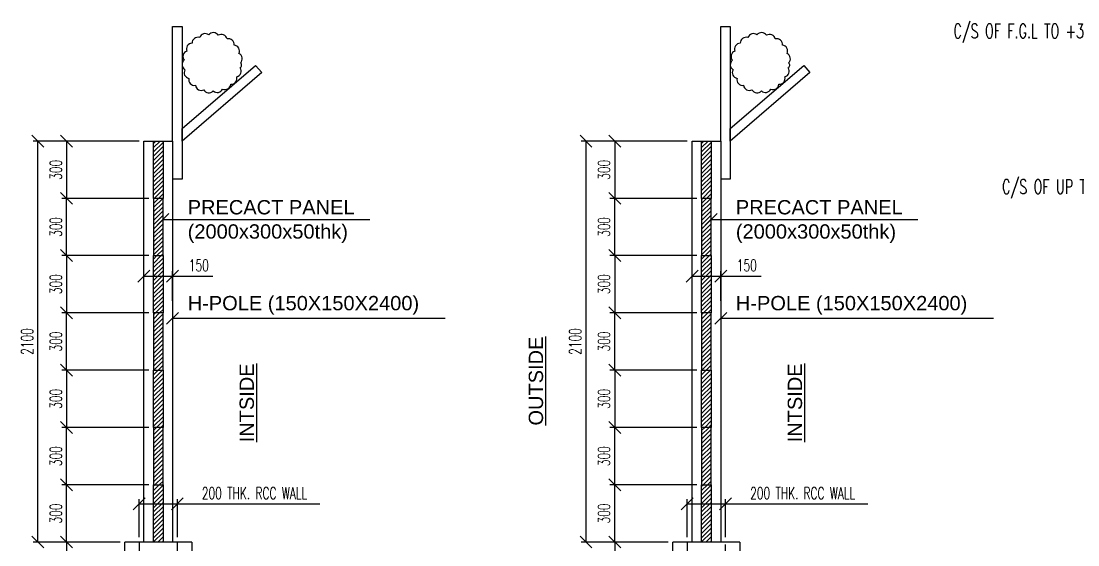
# Model space of a CAD drawing. Header units: millimetres. Extents: x 10240532 to 10287860, y -6299828 to -6258144.
# Drawn here: x 10248058 to 10259120, y -6270380 to -6264894 of the extents above; entities that cross this region are included whole.
import ezdxf
from ezdxf.enums import TextEntityAlignment as Align

# ---------------------------------------------------------------- set-up
doc = ezdxf.new("R2010")
doc.units = ezdxf.units.MM
doc.header["$LTSCALE"] = 5
doc.header["$PDMODE"] = 35
doc.header["$PDSIZE"] = 1250
doc.linetypes.add('DASHED', pattern=[0.75, 0.5, -0.25])
for name, color, linetype in [('BEAM', 3, 'Continuous'), ('col', 1, 'Continuous'), ('COL. SIZE', 43, 'Continuous'), ('DIM', 191, 'Continuous'), ('REIN MKD.', 7, 'Continuous'), ('STIRRUP', 253, 'Continuous'), ('TEXT', 5, 'Continuous')]:
    doc.layers.add(name, color=color, linetype=linetype)
doc.styles.add('D50', font='romans.shx', dxfattribs={"width": 0.65, "height": 125})
doc.styles.add('R50', font='ROMANS.shx', dxfattribs={"width": 0.65, "height": 150})
doc.styles.add('RAJU', font='swissel.ttf', dxfattribs={"height": 200})
doc.styles.add('T-50', font='romans.shx', dxfattribs={"width": 0.65, "height": 125})
doc.dimstyles.new('D-50', dxfattribs={"dimtxt": 125, "dimasz": 125, "dimexe": 50, "dimexo": 50, "dimgap": 50, "dimtad": 1, "dimdec": 0, "dimzin": 0, "dimdsep": 46, "dimtxsty": 'T-50', "dimcen": 0.09, "dimclrd": 2, "dimclre": 2, "dimclrt": 7, "dimadec": 0, "dimazin": 0, "dimtfac": 1, "dimtdec": 0, "dimtmove": 0, "dimatfit": 3, "dimldrblk": 'OBLIQUE', "dimfxl": 1, "dimtolj": 1, "dimtzin": 0, "dimlwd": -1, "dimlwe": -1, "dimarcsym": 0})
doc.dimstyles.new('D50', dxfattribs={"dimtxt": 125, "dimasz": 125, "dimexe": 50, "dimexo": 50, "dimgap": 50, "dimtad": 1, "dimdec": 0, "dimdsep": 46, "dimtxsty": 'D50', "dimcen": 0.09, "dimclrd": 2, "dimclre": 2, "dimclrt": 7, "dimadec": 0, "dimazin": 0, "dimtfac": 1, "dimtdec": 0, "dimtmove": 0, "dimatfit": 3, "dimldrblk": 'OBLIQUE', "dimfxl": 1, "dimtolj": 1, "dimtzin": 0, "dimarcsym": 0})
pattern_1 = [(45, (461086.295997247, -534134.078191618), (-22.4506403026729, 22.4506403026729), [])]
pattern_2 = [(45, (466824.17951794, -534134.078191618), (-22.4506403026729, 22.4506403026729), [])]

# ---------------------------------------------------------------- blocks, each defined once
blk = doc.blocks.new('_Oblique')
at = {"color": 0, "linetype": 'ByBlock', "lineweight": -2}
blk.add_line((-0.5, -0.5), (0.5, 0.5), dxfattribs=at)
blk = doc.blocks.new('*D8808')
at = {"layer": 'DEFPOINTS', "color": 0}
for p in [(10248534.3262068, -6269750.07819162), (10249443.4722338, -6269750.07819162), (10249143.4722338, -6270350.07819162)]:
    blk.add_point(p, dxfattribs=at)
at = {"layer": 'DIM', "color": 2, "linetype": 'Continuous'}
for p, q in [((10249393.4722338, -6269750.07819162), (10248484.3262068, -6269750.07819162)), ((10248534.3262068, -6270350.07819162), (10248534.3262068, -6269750.07819162)), ((10249093.4722338, -6270350.07819162), (10248484.3262068, -6270350.07819162))]:
    blk.add_line(p, q, dxfattribs=at)
at = {"layer": 'DIM', "color": 2, "linetype": 'ByBlock', "xscale": 125, "yscale": 125, "zscale": 125}
for p, rotation in [((10248534.3262068, -6269750.07819162), 90), ((10248534.3262068, -6270350.07819162), 270)]:
    blk.add_blockref('_Oblique', p, dxfattribs=dict(at, rotation=rotation))
at = {"layer": 'DIM', "color": 7, "insert": (10248421.8262068, -6270050.07819162), "char_height": 125, "attachment_point": 5, "rotation": 90, "style": 'T-50'}
blk.add_mtext('\\A1;300', dxfattribs=at)
blk = doc.blocks.new('OBLIQUE')
blk = doc.blocks.new('*D8809')
at = {"layer": 'DEFPOINTS', "color": 0}
for p in [(10248534.3262068, -6269150.07819162), (10249443.4722338, -6269150.07819162), (10249443.4722338, -6269750.07819162)]:
    blk.add_point(p, dxfattribs=at)
at = {"layer": 'DIM', "color": 2, "linetype": 'Continuous'}
for p, q in [((10249393.4722338, -6269150.07819162), (10248484.3262068, -6269150.07819162)), ((10248534.3262068, -6269750.07819162), (10248534.3262068, -6269150.07819162)), ((10249393.4722338, -6269750.07819162), (10248484.3262068, -6269750.07819162))]:
    blk.add_line(p, q, dxfattribs=at)
at = {"layer": 'DIM', "color": 2, "linetype": 'ByBlock', "xscale": 125, "yscale": 125, "zscale": 125}
for p, rotation in [((10248534.3262068, -6269150.07819162), 90), ((10248534.3262068, -6269750.07819162), 270)]:
    blk.add_blockref('_Oblique', p, dxfattribs=dict(at, rotation=rotation))
at = {"layer": 'DIM', "color": 7, "insert": (10248421.8262068, -6269450.07819162), "char_height": 125, "attachment_point": 5, "rotation": 90, "style": 'T-50'}
blk.add_mtext('\\A1;300', dxfattribs=at)
blk = doc.blocks.new('*D8810')
at = {"layer": 'DEFPOINTS', "color": 0}
for p in [(10249443.4722338, -6268550.07819162), (10248534.3262068, -6269150.07819162), (10249443.4722338, -6269150.07819162)]:
    blk.add_point(p, dxfattribs=at)
at = {"layer": 'DIM', "color": 2, "linetype": 'Continuous'}
for p, q in [((10249393.4722338, -6268550.07819162), (10248484.3262068, -6268550.07819162)), ((10248534.3262068, -6268550.07819162), (10248534.3262068, -6269150.07819162)), ((10249393.4722338, -6269150.07819162), (10248484.3262068, -6269150.07819162))]:
    blk.add_line(p, q, dxfattribs=at)
at = {"layer": 'DIM', "color": 2, "linetype": 'ByBlock', "xscale": 125, "yscale": 125, "zscale": 125}
for p, rotation in [((10248534.3262068, -6268550.07819162), 90), ((10248534.3262068, -6269150.07819162), 270)]:
    blk.add_blockref('_Oblique', p, dxfattribs=dict(at, rotation=rotation))
at = {"layer": 'DIM', "color": 7, "insert": (10248421.8262068, -6268850.07819162), "char_height": 125, "attachment_point": 5, "rotation": 90, "style": 'T-50'}
blk.add_mtext('\\A1;300', dxfattribs=at)
blk = doc.blocks.new('*D8811')
at = {"layer": 'DEFPOINTS', "color": 0}
for p in [(10249443.4722338, -6267350.07819162), (10248534.3262068, -6267950.07819162), (10249443.4722338, -6267950.07819162)]:
    blk.add_point(p, dxfattribs=at)
at = {"layer": 'DIM', "color": 2, "linetype": 'Continuous'}
for p, q in [((10249393.4722338, -6267350.07819162), (10248484.3262068, -6267350.07819162)), ((10248534.3262068, -6267350.07819162), (10248534.3262068, -6267950.07819162)), ((10249393.4722338, -6267950.07819162), (10248484.3262068, -6267950.07819162))]:
    blk.add_line(p, q, dxfattribs=at)
at = {"layer": 'DIM', "color": 2, "linetype": 'ByBlock', "xscale": 125, "yscale": 125, "zscale": 125}
for p, rotation in [((10248534.3262068, -6267350.07819162), 90), ((10248534.3262068, -6267950.07819162), 270)]:
    blk.add_blockref('_Oblique', p, dxfattribs=dict(at, rotation=rotation))
at = {"layer": 'DIM', "color": 7, "insert": (10248421.8262068, -6267650.07819162), "char_height": 125, "attachment_point": 5, "rotation": 90, "style": 'T-50'}
blk.add_mtext('\\A1;300', dxfattribs=at)
blk = doc.blocks.new('*D8812')
at = {"layer": 'DEFPOINTS', "color": 0}
for p in [(10248534.3262068, -6267950.07819162), (10249443.4722338, -6267950.07819162), (10249443.4722338, -6268550.07819162)]:
    blk.add_point(p, dxfattribs=at)
at = {"layer": 'DIM', "color": 2, "linetype": 'Continuous'}
for p, q in [((10249393.4722338, -6267950.07819162), (10248484.3262068, -6267950.07819162)), ((10248534.3262068, -6268550.07819162), (10248534.3262068, -6267950.07819162)), ((10249393.4722338, -6268550.07819162), (10248484.3262068, -6268550.07819162))]:
    blk.add_line(p, q, dxfattribs=at)
at = {"layer": 'DIM', "color": 2, "linetype": 'ByBlock', "xscale": 125, "yscale": 125, "zscale": 125}
for p, rotation in [((10248534.3262068, -6267950.07819162), 90), ((10248534.3262068, -6268550.07819162), 270)]:
    blk.add_blockref('_Oblique', p, dxfattribs=dict(at, rotation=rotation))
at = {"layer": 'DIM', "color": 7, "insert": (10248421.8262068, -6268250.07819162), "char_height": 125, "attachment_point": 5, "rotation": 90, "style": 'T-50'}
blk.add_mtext('\\A1;300', dxfattribs=at)
blk = doc.blocks.new('*D8813')
at = {"layer": 'DEFPOINTS', "color": 0}
for p in [(10248534.3262068, -6266750.07819162), (10249443.4722338, -6266750.07819162), (10249443.4722338, -6267350.07819162)]:
    blk.add_point(p, dxfattribs=at)
at = {"layer": 'DIM', "color": 2, "linetype": 'Continuous'}
for p, q in [((10249393.4722338, -6266750.07819162), (10248484.3262068, -6266750.07819162)), ((10248534.3262068, -6267350.07819162), (10248534.3262068, -6266750.07819162)), ((10249393.4722338, -6267350.07819162), (10248484.3262068, -6267350.07819162))]:
    blk.add_line(p, q, dxfattribs=at)
at = {"layer": 'DIM', "color": 2, "linetype": 'ByBlock', "xscale": 125, "yscale": 125, "zscale": 125}
for p, rotation in [((10248534.3262068, -6266750.07819162), 90), ((10248534.3262068, -6267350.07819162), 270)]:
    blk.add_blockref('_Oblique', p, dxfattribs=dict(at, rotation=rotation))
at = {"layer": 'DIM', "color": 7, "insert": (10248421.8262068, -6267050.07819162), "char_height": 125, "attachment_point": 5, "rotation": 90, "style": 'T-50'}
blk.add_mtext('\\A1;300', dxfattribs=at)
blk = doc.blocks.new('*D8814')
at = {"layer": 'DEFPOINTS', "color": 0}
for p in [(10249343.4722338, -6266150.07819162), (10248534.3262068, -6266750.07819162), (10249443.4722338, -6266750.07819162)]:
    blk.add_point(p, dxfattribs=at)
at = {"layer": 'DIM', "color": 2, "linetype": 'Continuous'}
for p, q in [((10249293.4722338, -6266150.07819162), (10248484.3262068, -6266150.07819162)), ((10248534.3262068, -6266150.07819162), (10248534.3262068, -6266750.07819162)), ((10249393.4722338, -6266750.07819162), (10248484.3262068, -6266750.07819162))]:
    blk.add_line(p, q, dxfattribs=at)
at = {"layer": 'DIM', "color": 2, "linetype": 'ByBlock', "xscale": 125, "yscale": 125, "zscale": 125}
for p, rotation in [((10248534.3262068, -6266150.07819162), 90), ((10248534.3262068, -6266750.07819162), 270)]:
    blk.add_blockref('_Oblique', p, dxfattribs=dict(at, rotation=rotation))
at = {"layer": 'DIM', "color": 7, "insert": (10248421.8262068, -6266450.07819162), "char_height": 125, "attachment_point": 5, "rotation": 90, "style": 'T-50'}
blk.add_mtext('\\A1;300', dxfattribs=at)
blk = doc.blocks.new('*D8815')
at = {"layer": 'DEFPOINTS', "color": 0}
for p in [(10248233.2504669, -6266150.07819162), (10249343.4722338, -6266150.07819162), (10249143.4722338, -6270350.07819162)]:
    blk.add_point(p, dxfattribs=at)
at = {"layer": 'DIM', "color": 2, "linetype": 'Continuous'}
for p, q in [((10249293.4722338, -6266150.07819162), (10248183.2504669, -6266150.07819162)), ((10248233.2504669, -6270350.07819162), (10248233.2504669, -6266150.07819162)), ((10249093.4722338, -6270350.07819162), (10248183.2504669, -6270350.07819162))]:
    blk.add_line(p, q, dxfattribs=at)
at = {"layer": 'DIM', "color": 2, "linetype": 'ByBlock', "xscale": 125, "yscale": 125, "zscale": 125}
for p, rotation in [((10248233.2504669, -6266150.07819162), 90), ((10248233.2504669, -6270350.07819162), 270)]:
    blk.add_blockref('_Oblique', p, dxfattribs=dict(at, rotation=rotation))
at = {"layer": 'DIM', "color": 7, "insert": (10248120.7504669, -6268250.07819162), "char_height": 125, "attachment_point": 5, "rotation": 90, "style": 'T-50'}
blk.add_mtext('\\A1;2100', dxfattribs=at)
blk = doc.blocks.new('*D8816')
at = {"layer": 'DEFPOINTS', "color": 0}
for p in [(10249643.4722338, -6267564.57819161), (10249343.4722338, -6267872.07819161), (10249643.4722338, -6267872.07819161)]:
    blk.add_point(p, dxfattribs=at)
at = {"layer": 'DIM', "color": 2, "linetype": 'Continuous'}
for p, q in [((10249343.4722338, -6267822.07819161), (10249343.4722338, -6267514.57819161)), ((10249343.4722338, -6267564.57819161), (10249643.4722338, -6267564.57819161)), ((10249643.4722338, -6267822.07819161), (10249643.4722338, -6267514.57819161)), ((10249643.4722338, -6267564.57819161), (10250065.7936624, -6267564.57819161))]:
    blk.add_line(p, q, dxfattribs=at)
at = {"layer": 'DIM', "color": 2, "linetype": 'ByBlock', "xscale": 125, "yscale": 125, "zscale": 125, "rotation": 180}
blk.add_blockref('_Oblique', (10249343.4722338, -6267564.57819161), dxfattribs=at)
at = {"layer": 'DIM', "color": 2, "linetype": 'ByBlock', "xscale": 125, "yscale": 125, "zscale": 125}
blk.add_blockref('_Oblique', (10249643.4722338, -6267564.57819161), dxfattribs=at)
at = {"layer": 'DIM', "color": 7, "insert": (10249917.1329481, -6267452.07819161), "char_height": 125, "attachment_point": 5, "style": 'T-50'}
blk.add_mtext('\\A1;150', dxfattribs=at)
blk = doc.blocks.new('*D8817')
at = {"layer": 'DEFPOINTS', "color": 0}
for p in [(10249143.4722338, -6270350.07819162), (10248534.3262068, -6270950.07819162), (10249143.4722338, -6270950.07819162)]:
    blk.add_point(p, dxfattribs=at)
at = {"layer": 'DIM', "color": 2, "linetype": 'Continuous'}
for p, q in [((10249093.4722338, -6270350.07819162), (10248484.3262068, -6270350.07819162)), ((10248534.3262068, -6270350.07819162), (10248534.3262068, -6270950.07819162)), ((10249093.4722338, -6270950.07819162), (10248484.3262068, -6270950.07819162))]:
    blk.add_line(p, q, dxfattribs=at)
at = {"layer": 'DIM', "color": 2, "linetype": 'ByBlock', "xscale": 125, "yscale": 125, "zscale": 125}
for p, rotation in [((10248534.3262068, -6270350.07819162), 90), ((10248534.3262068, -6270950.07819162), 270)]:
    blk.add_blockref('_Oblique', p, dxfattribs=dict(at, rotation=rotation))
at = {"layer": 'DIM', "color": 7, "insert": (10248421.8262068, -6270650.07819162), "char_height": 125, "attachment_point": 5, "rotation": 90, "style": 'T-50'}
blk.add_mtext('\\A1;300', dxfattribs=at)
blk = doc.blocks.new('*D8822')
at = {"layer": 'DEFPOINTS', "color": 0}
for p in [(10249693.4722338, -6269951.33579742), (10249293.4722338, -6270350.07819162), (10249693.4722338, -6270350.07819162)]:
    blk.add_point(p, dxfattribs=at)
at = {"layer": 'DIM', "color": 2, "linetype": 'Continuous'}
for p, q in [((10249293.4722338, -6270300.07819162), (10249293.4722338, -6269901.33579742)), ((10249693.4722338, -6270300.07819162), (10249693.4722338, -6269901.33579742)), ((10249293.4722338, -6269951.33579742), (10249693.4722338, -6269951.33579742)), ((10249693.4722338, -6269951.33579742), (10251183.6508052, -6269951.33579742))]:
    blk.add_line(p, q, dxfattribs=at)
at = {"layer": 'DIM', "color": 2, "linetype": 'ByBlock', "xscale": 125, "yscale": 125, "zscale": 125, "rotation": 180}
blk.add_blockref('_Oblique', (10249293.4722338, -6269951.33579742), dxfattribs=at)
at = {"layer": 'DIM', "color": 2, "linetype": 'ByBlock', "xscale": 125, "yscale": 125, "zscale": 125}
blk.add_blockref('_Oblique', (10249693.4722338, -6269951.33579742), dxfattribs=at)
at = {"layer": 'DIM', "color": 7, "insert": (10250501.0615195, -6269838.83579742), "char_height": 125, "attachment_point": 5, "style": 'T-50'}
blk.add_mtext('\\A1;200 THK. RCC WALL', dxfattribs=at)
blk = doc.blocks.new('*D8827')
at = {"layer": 'DEFPOINTS', "color": 0}
for p in [(10254272.2097275, -6269750.07819162), (10255181.3557545, -6269750.07819162), (10254881.3557545, -6270350.07819162)]:
    blk.add_point(p, dxfattribs=at)
at = {"layer": 'DIM', "color": 2, "linetype": 'Continuous'}
for p, q in [((10255131.3557545, -6269750.07819162), (10254222.2097275, -6269750.07819162)), ((10254272.2097275, -6270350.07819162), (10254272.2097275, -6269750.07819162)), ((10254831.3557545, -6270350.07819162), (10254222.2097275, -6270350.07819162))]:
    blk.add_line(p, q, dxfattribs=at)
at = {"layer": 'DIM', "color": 2, "linetype": 'ByBlock', "xscale": 125, "yscale": 125, "zscale": 125}
for p, rotation in [((10254272.2097275, -6269750.07819162), 90), ((10254272.2097275, -6270350.07819162), 270)]:
    blk.add_blockref('_Oblique', p, dxfattribs=dict(at, rotation=rotation))
at = {"layer": 'DIM', "color": 7, "insert": (10254159.7097275, -6270050.07819162), "char_height": 125, "attachment_point": 5, "rotation": 90, "style": 'T-50'}
blk.add_mtext('\\A1;300', dxfattribs=at)
blk = doc.blocks.new('*D8828')
at = {"layer": 'DEFPOINTS', "color": 0}
for p in [(10254272.2097275, -6269150.07819162), (10255181.3557545, -6269150.07819162), (10255181.3557545, -6269750.07819162)]:
    blk.add_point(p, dxfattribs=at)
at = {"layer": 'DIM', "color": 2, "linetype": 'Continuous'}
for p, q in [((10255131.3557545, -6269150.07819162), (10254222.2097275, -6269150.07819162)), ((10254272.2097275, -6269750.07819162), (10254272.2097275, -6269150.07819162)), ((10255131.3557545, -6269750.07819162), (10254222.2097275, -6269750.07819162))]:
    blk.add_line(p, q, dxfattribs=at)
at = {"layer": 'DIM', "color": 2, "linetype": 'ByBlock', "xscale": 125, "yscale": 125, "zscale": 125}
for p, rotation in [((10254272.2097275, -6269150.07819162), 90), ((10254272.2097275, -6269750.07819162), 270)]:
    blk.add_blockref('_Oblique', p, dxfattribs=dict(at, rotation=rotation))
at = {"layer": 'DIM', "color": 7, "insert": (10254159.7097275, -6269450.07819162), "char_height": 125, "attachment_point": 5, "rotation": 90, "style": 'T-50'}
blk.add_mtext('\\A1;300', dxfattribs=at)
blk = doc.blocks.new('*D8829')
at = {"layer": 'DEFPOINTS', "color": 0}
for p in [(10255181.3557545, -6268550.07819162), (10254272.2097275, -6269150.07819162), (10255181.3557545, -6269150.07819162)]:
    blk.add_point(p, dxfattribs=at)
at = {"layer": 'DIM', "color": 2, "linetype": 'Continuous'}
for p, q in [((10255131.3557545, -6268550.07819162), (10254222.2097275, -6268550.07819162)), ((10254272.2097275, -6268550.07819162), (10254272.2097275, -6269150.07819162)), ((10255131.3557545, -6269150.07819162), (10254222.2097275, -6269150.07819162))]:
    blk.add_line(p, q, dxfattribs=at)
at = {"layer": 'DIM', "color": 2, "linetype": 'ByBlock', "xscale": 125, "yscale": 125, "zscale": 125}
for p, rotation in [((10254272.2097275, -6268550.07819162), 90), ((10254272.2097275, -6269150.07819162), 270)]:
    blk.add_blockref('_Oblique', p, dxfattribs=dict(at, rotation=rotation))
at = {"layer": 'DIM', "color": 7, "insert": (10254159.7097275, -6268850.07819162), "char_height": 125, "attachment_point": 5, "rotation": 90, "style": 'T-50'}
blk.add_mtext('\\A1;300', dxfattribs=at)
blk = doc.blocks.new('*D8830')
at = {"layer": 'DEFPOINTS', "color": 0}
for p in [(10255181.3557545, -6267350.07819162), (10254272.2097275, -6267950.07819162), (10255181.3557545, -6267950.07819162)]:
    blk.add_point(p, dxfattribs=at)
at = {"layer": 'DIM', "color": 2, "linetype": 'Continuous'}
for p, q in [((10255131.3557545, -6267350.07819162), (10254222.2097275, -6267350.07819162)), ((10254272.2097275, -6267350.07819162), (10254272.2097275, -6267950.07819162)), ((10255131.3557545, -6267950.07819162), (10254222.2097275, -6267950.07819162))]:
    blk.add_line(p, q, dxfattribs=at)
at = {"layer": 'DIM', "color": 2, "linetype": 'ByBlock', "xscale": 125, "yscale": 125, "zscale": 125}
for p, rotation in [((10254272.2097275, -6267350.07819162), 90), ((10254272.2097275, -6267950.07819162), 270)]:
    blk.add_blockref('_Oblique', p, dxfattribs=dict(at, rotation=rotation))
at = {"layer": 'DIM', "color": 7, "insert": (10254159.7097275, -6267650.07819162), "char_height": 125, "attachment_point": 5, "rotation": 90, "style": 'T-50'}
blk.add_mtext('\\A1;300', dxfattribs=at)
blk = doc.blocks.new('*D8831')
at = {"layer": 'DEFPOINTS', "color": 0}
for p in [(10254272.2097275, -6267950.07819162), (10255181.3557545, -6267950.07819162), (10255181.3557545, -6268550.07819162)]:
    blk.add_point(p, dxfattribs=at)
at = {"layer": 'DIM', "color": 2, "linetype": 'Continuous'}
for p, q in [((10255131.3557545, -6267950.07819162), (10254222.2097275, -6267950.07819162)), ((10254272.2097275, -6268550.07819162), (10254272.2097275, -6267950.07819162)), ((10255131.3557545, -6268550.07819162), (10254222.2097275, -6268550.07819162))]:
    blk.add_line(p, q, dxfattribs=at)
at = {"layer": 'DIM', "color": 2, "linetype": 'ByBlock', "xscale": 125, "yscale": 125, "zscale": 125}
for p, rotation in [((10254272.2097275, -6267950.07819162), 90), ((10254272.2097275, -6268550.07819162), 270)]:
    blk.add_blockref('_Oblique', p, dxfattribs=dict(at, rotation=rotation))
at = {"layer": 'DIM', "color": 7, "insert": (10254159.7097275, -6268250.07819162), "char_height": 125, "attachment_point": 5, "rotation": 90, "style": 'T-50'}
blk.add_mtext('\\A1;300', dxfattribs=at)
blk = doc.blocks.new('*D8832')
at = {"layer": 'DEFPOINTS', "color": 0}
for p in [(10254272.2097275, -6266750.07819162), (10255181.3557545, -6266750.07819162), (10255181.3557545, -6267350.07819162)]:
    blk.add_point(p, dxfattribs=at)
at = {"layer": 'DIM', "color": 2, "linetype": 'Continuous'}
for p, q in [((10255131.3557545, -6266750.07819162), (10254222.2097275, -6266750.07819162)), ((10254272.2097275, -6267350.07819162), (10254272.2097275, -6266750.07819162)), ((10255131.3557545, -6267350.07819162), (10254222.2097275, -6267350.07819162))]:
    blk.add_line(p, q, dxfattribs=at)
at = {"layer": 'DIM', "color": 2, "linetype": 'ByBlock', "xscale": 125, "yscale": 125, "zscale": 125}
for p, rotation in [((10254272.2097275, -6266750.07819162), 90), ((10254272.2097275, -6267350.07819162), 270)]:
    blk.add_blockref('_Oblique', p, dxfattribs=dict(at, rotation=rotation))
at = {"layer": 'DIM', "color": 7, "insert": (10254159.7097275, -6267050.07819162), "char_height": 125, "attachment_point": 5, "rotation": 90, "style": 'T-50'}
blk.add_mtext('\\A1;300', dxfattribs=at)
blk = doc.blocks.new('*D8833')
at = {"layer": 'DEFPOINTS', "color": 0}
for p in [(10255081.3557545, -6266150.07819162), (10254272.2097275, -6266750.07819162), (10255181.3557545, -6266750.07819162)]:
    blk.add_point(p, dxfattribs=at)
at = {"layer": 'DIM', "color": 2, "linetype": 'Continuous'}
for p, q in [((10255031.3557545, -6266150.07819162), (10254222.2097275, -6266150.07819162)), ((10254272.2097275, -6266150.07819162), (10254272.2097275, -6266750.07819162)), ((10255131.3557545, -6266750.07819162), (10254222.2097275, -6266750.07819162))]:
    blk.add_line(p, q, dxfattribs=at)
at = {"layer": 'DIM', "color": 2, "linetype": 'ByBlock', "xscale": 125, "yscale": 125, "zscale": 125}
for p, rotation in [((10254272.2097275, -6266150.07819162), 90), ((10254272.2097275, -6266750.07819162), 270)]:
    blk.add_blockref('_Oblique', p, dxfattribs=dict(at, rotation=rotation))
at = {"layer": 'DIM', "color": 7, "insert": (10254159.7097275, -6266450.07819162), "char_height": 125, "attachment_point": 5, "rotation": 90, "style": 'T-50'}
blk.add_mtext('\\A1;300', dxfattribs=at)
blk = doc.blocks.new('*D8834')
at = {"layer": 'DEFPOINTS', "color": 0}
for p in [(10253971.1339876, -6266150.07819162), (10255081.3557545, -6266150.07819162), (10254881.3557545, -6270350.07819162)]:
    blk.add_point(p, dxfattribs=at)
at = {"layer": 'DIM', "color": 2, "linetype": 'Continuous'}
for p, q in [((10255031.3557545, -6266150.07819162), (10253921.1339876, -6266150.07819162)), ((10253971.1339876, -6270350.07819162), (10253971.1339876, -6266150.07819162)), ((10254831.3557545, -6270350.07819162), (10253921.1339876, -6270350.07819162))]:
    blk.add_line(p, q, dxfattribs=at)
at = {"layer": 'DIM', "color": 2, "linetype": 'ByBlock', "xscale": 125, "yscale": 125, "zscale": 125}
for p, rotation in [((10253971.1339876, -6266150.07819162), 90), ((10253971.1339876, -6270350.07819162), 270)]:
    blk.add_blockref('_Oblique', p, dxfattribs=dict(at, rotation=rotation))
at = {"layer": 'DIM', "color": 7, "insert": (10253858.6339876, -6268250.07819162), "char_height": 125, "attachment_point": 5, "rotation": 90, "style": 'T-50'}
blk.add_mtext('\\A1;2100', dxfattribs=at)
blk = doc.blocks.new('*D8835')
at = {"layer": 'DEFPOINTS', "color": 0}
for p in [(10255381.3557545, -6267564.57819161), (10255081.3557545, -6267872.07819161), (10255381.3557545, -6267872.07819161)]:
    blk.add_point(p, dxfattribs=at)
at = {"layer": 'DIM', "color": 2, "linetype": 'Continuous'}
for p, q in [((10255081.3557545, -6267822.07819161), (10255081.3557545, -6267514.57819161)), ((10255081.3557545, -6267564.57819161), (10255381.3557545, -6267564.57819161)), ((10255381.3557545, -6267822.07819161), (10255381.3557545, -6267514.57819161)), ((10255381.3557545, -6267564.57819161), (10255803.6771831, -6267564.57819161))]:
    blk.add_line(p, q, dxfattribs=at)
at = {"layer": 'DIM', "color": 2, "linetype": 'ByBlock', "xscale": 125, "yscale": 125, "zscale": 125, "rotation": 180}
blk.add_blockref('_Oblique', (10255081.3557545, -6267564.57819161), dxfattribs=at)
at = {"layer": 'DIM', "color": 2, "linetype": 'ByBlock', "xscale": 125, "yscale": 125, "zscale": 125}
blk.add_blockref('_Oblique', (10255381.3557545, -6267564.57819161), dxfattribs=at)
at = {"layer": 'DIM', "color": 7, "insert": (10255655.0164688, -6267452.07819161), "char_height": 125, "attachment_point": 5, "style": 'T-50'}
blk.add_mtext('\\A1;150', dxfattribs=at)
blk = doc.blocks.new('*D8836')
at = {"layer": 'DEFPOINTS', "color": 0}
for p in [(10254881.3557545, -6270350.07819162), (10254272.2097275, -6270950.07819162), (10254881.3557545, -6270950.07819162)]:
    blk.add_point(p, dxfattribs=at)
at = {"layer": 'DIM', "color": 2, "linetype": 'Continuous'}
for p, q in [((10254831.3557545, -6270350.07819162), (10254222.2097275, -6270350.07819162)), ((10254272.2097275, -6270350.07819162), (10254272.2097275, -6270950.07819162)), ((10254831.3557545, -6270950.07819162), (10254222.2097275, -6270950.07819162))]:
    blk.add_line(p, q, dxfattribs=at)
at = {"layer": 'DIM', "color": 2, "linetype": 'ByBlock', "xscale": 125, "yscale": 125, "zscale": 125}
for p, rotation in [((10254272.2097275, -6270350.07819162), 90), ((10254272.2097275, -6270950.07819162), 270)]:
    blk.add_blockref('_Oblique', p, dxfattribs=dict(at, rotation=rotation))
at = {"layer": 'DIM', "color": 7, "insert": (10254159.7097275, -6270650.07819162), "char_height": 125, "attachment_point": 5, "rotation": 90, "style": 'T-50'}
blk.add_mtext('\\A1;300', dxfattribs=at)
blk = doc.blocks.new('*D8841')
at = {"layer": 'DEFPOINTS', "color": 0}
for p in [(10255431.3557545, -6269951.33579742), (10255031.3557545, -6270350.07819162), (10255431.3557545, -6270350.07819162)]:
    blk.add_point(p, dxfattribs=at)
at = {"layer": 'DIM', "color": 2, "linetype": 'Continuous'}
for p, q in [((10255031.3557545, -6270300.07819162), (10255031.3557545, -6269901.33579742)), ((10255431.3557545, -6270300.07819162), (10255431.3557545, -6269901.33579742)), ((10255031.3557545, -6269951.33579742), (10255431.3557545, -6269951.33579742)), ((10255431.3557545, -6269951.33579742), (10256921.5343259, -6269951.33579742))]:
    blk.add_line(p, q, dxfattribs=at)
at = {"layer": 'DIM', "color": 2, "linetype": 'ByBlock', "xscale": 125, "yscale": 125, "zscale": 125, "rotation": 180}
blk.add_blockref('_Oblique', (10255031.3557545, -6269951.33579742), dxfattribs=at)
at = {"layer": 'DIM', "color": 2, "linetype": 'ByBlock', "xscale": 125, "yscale": 125, "zscale": 125}
blk.add_blockref('_Oblique', (10255431.3557545, -6269951.33579742), dxfattribs=at)
at = {"layer": 'DIM', "color": 7, "insert": (10256238.9450402, -6269838.83579742), "char_height": 125, "attachment_point": 5, "style": 'T-50'}
blk.add_mtext('\\A1;200 THK. RCC WALL', dxfattribs=at)

msp = doc.modelspace()

# ---------------------------------------------------------------- hatches: boundary and pattern name
at = {"layer": 'STIRRUP'}
h = msp.add_hatch(dxfattribs=at)
h.set_pattern_fill('ANSI31', color=9, scale=10)
h.set_pattern_definition(pattern_1)
h.paths.add_polyline_path([(10249443.4722338, -6266750.07819162), (10249543.4722338, -6266750.07819162), (10249543.4722338, -6266150.07819162), (10249443.4722338, -6266150.07819162)])
h = msp.add_hatch(dxfattribs=at)
h.set_pattern_fill('ANSI31', color=9, scale=10)
h.set_pattern_definition(pattern_2)
h.paths.add_polyline_path([(10255181.3557545, -6266750.07819162), (10255281.3557545, -6266750.07819162), (10255281.3557545, -6266150.07819162), (10255181.3557545, -6266150.07819162)])
h = msp.add_hatch(dxfattribs=at)
h.set_pattern_fill('ANSI31', color=9, scale=10)
h.set_pattern_definition(pattern_1)
h.paths.add_polyline_path([(10249443.4722338, -6266750.07819162), (10249443.4722338, -6267350.07819162), (10249543.4722338, -6267350.07819162), (10249543.4722338, -6266750.07819162)])
h = msp.add_hatch(dxfattribs=at)
h.set_pattern_fill('ANSI31', color=9, scale=10)
h.set_pattern_definition(pattern_2)
h.paths.add_polyline_path([(10255181.3557545, -6266750.07819162), (10255181.3557545, -6267350.07819162), (10255281.3557545, -6267350.07819162), (10255281.3557545, -6266750.07819162)])
h = msp.add_hatch(dxfattribs=at)
h.set_pattern_fill('ANSI31', color=9, scale=10)
h.set_pattern_definition(pattern_1)
h.paths.add_polyline_path([(10249443.4722338, -6267950.07819162), (10249543.4722338, -6267950.07819162), (10249543.4722338, -6267350.07819162), (10249443.4722338, -6267350.07819162)])
h = msp.add_hatch(dxfattribs=at)
h.set_pattern_fill('ANSI31', color=9, scale=10)
h.set_pattern_definition(pattern_2)
h.paths.add_polyline_path([(10255181.3557545, -6267950.07819162), (10255281.3557545, -6267950.07819162), (10255281.3557545, -6267350.07819162), (10255181.3557545, -6267350.07819162)])
h = msp.add_hatch(dxfattribs=at)
h.set_pattern_fill('ANSI31', color=9, scale=10)
h.set_pattern_definition(pattern_1)
h.paths.add_polyline_path([(10249443.4722338, -6267950.07819162), (10249443.4722338, -6268550.07819162), (10249543.4722338, -6268550.07819162), (10249543.4722338, -6267950.07819162)])
h = msp.add_hatch(dxfattribs=at)
h.set_pattern_fill('ANSI31', color=9, scale=10)
h.set_pattern_definition(pattern_2)
h.paths.add_polyline_path([(10255181.3557545, -6267950.07819162), (10255181.3557545, -6268550.07819162), (10255281.3557545, -6268550.07819162), (10255281.3557545, -6267950.07819162)])
h = msp.add_hatch(dxfattribs=at)
h.set_pattern_fill('ANSI31', color=9, scale=10)
h.set_pattern_definition(pattern_1)
h.paths.add_polyline_path([(10249443.4722338, -6269150.07819162), (10249543.4722338, -6269150.07819162), (10249543.4722338, -6268550.07819162), (10249443.4722338, -6268550.07819162)])
h = msp.add_hatch(dxfattribs=at)
h.set_pattern_fill('ANSI31', color=9, scale=10)
h.set_pattern_definition(pattern_2)
h.paths.add_polyline_path([(10255181.3557545, -6269150.07819162), (10255281.3557545, -6269150.07819162), (10255281.3557545, -6268550.07819162), (10255181.3557545, -6268550.07819162)])
h = msp.add_hatch(dxfattribs=at)
h.set_pattern_fill('ANSI31', color=9, scale=10)
h.set_pattern_definition(pattern_1)
h.paths.add_polyline_path([(10249443.4722338, -6269150.07819162), (10249443.4722338, -6269750.07819162), (10249543.4722338, -6269750.07819162), (10249543.4722338, -6269150.07819162)])
h = msp.add_hatch(dxfattribs=at)
h.set_pattern_fill('ANSI31', color=9, scale=10)
h.set_pattern_definition(pattern_2)
h.paths.add_polyline_path([(10255181.3557545, -6269150.07819162), (10255181.3557545, -6269750.07819162), (10255281.3557545, -6269750.07819162), (10255281.3557545, -6269150.07819162)])
h = msp.add_hatch(dxfattribs=at)
h.set_pattern_fill('ANSI31', color=9, scale=10)
h.set_pattern_definition(pattern_1)
h.paths.add_polyline_path([(10249443.4722338, -6270350.07819162), (10249543.4722338, -6270350.07819162), (10249543.4722338, -6269750.07819162), (10249443.4722338, -6269750.07819162)])
h = msp.add_hatch(dxfattribs=at)
h.set_pattern_fill('ANSI31', color=9, scale=10)
h.set_pattern_definition(pattern_2)
h.paths.add_polyline_path([(10255181.3557545, -6270350.07819162), (10255281.3557545, -6270350.07819162), (10255281.3557545, -6269750.07819162), (10255181.3557545, -6269750.07819162)])

# ---------------------------------------------------------------- linework, layer by layer
at = {"layer": 'BEAM', "color": 1, "ltscale": 0.32}
for p, q in [((10249143.4722338, -6272750.07819161), (10249143.4722338, -6270350.07819162)), ((10249843.4722338, -6270350.07819162), (10249143.4722338, -6270350.07819162)), ((10249843.4722338, -6270350.07819162), (10249843.4722338, -6272750.07819161)), ((10254881.3557545, -6272750.07819161), (10254881.3557545, -6270350.07819162)), ((10255581.3557545, -6270350.07819162), (10254881.3557545, -6270350.07819162)), ((10255581.3557545, -6270350.07819162), (10255581.3557545, -6272750.07819161))]:
    msp.add_line(p, q, dxfattribs=at)
msp.add_lwpolyline([(10249693.4722338, -6272750.07819161), (10249693.4722338, -6270350.07819162), (10249293.4722338, -6270350.07819162), (10249293.4722338, -6272750.07819161)], dxfattribs=at)
at = {"layer": 'BEAM', "color": 1, "linetype": 'DASHED', "ltscale": 50}
msp.add_lwpolyline([(10255431.3557545, -6272750.07819161), (10255431.3557545, -6270350.07819162), (10255031.3557545, -6270350.07819162), (10255031.3557545, -6272750.07819161)], dxfattribs=at)
at = {"layer": 'col', "color": 6}
for p, q in [((10249343.4722338, -6270350.07819162), (10249343.4722338, -6266150.07819162)), ((10249343.4722338, -6266150.07819162), (10249643.4722338, -6266150.07819162)), ((10249643.4722338, -6266150.07819162), (10249643.4722338, -6270350.07819162)), ((10255081.3557545, -6270350.07819162), (10255081.3557545, -6266150.07819162)), ((10255081.3557545, -6266150.07819162), (10255381.3557545, -6266150.07819162)), ((10255381.3557545, -6266150.07819162), (10255381.3557545, -6270350.07819162))]:
    msp.add_line(p, q, dxfattribs=at)
at = {"layer": 'col', "color": 30}
for points in [[(10249643.4722338, -6266150.07819162), (10249643.4722338, -6264950.07819162), (10249743.4722338, -6264950.07819162), (10249743.4722338, -6266550.07819162), (10249643.4722338, -6266550.07819162)], [(10255381.3557545, -6266150.07819162), (10255381.3557545, -6264950.07819162), (10255481.3557545, -6264950.07819162), (10255481.3557545, -6266550.07819162), (10255381.3557545, -6266550.07819162)], [(10249743.4722338, -6266018.20828029), (10250512.4397561, -6265357.17911245), (10250577.6276442, -6265433.01142248), (10249743.4722338, -6266150.07819162), (10249743.4722338, -6266018.20828029)], [(10255481.3557545, -6266018.20828029), (10256250.3232767, -6265357.17911245), (10256315.5111648, -6265433.01142248), (10255481.3557545, -6266150.07819162), (10255481.3557545, -6266018.20828029)]]:
    msp.add_lwpolyline(points, dxfattribs=at)
at = {"layer": 'col', "color": 7}
for points in [[(10250354.3575193, -6265330.26677605, 0.5206), (10250337.5700479, -6265232.17096109, 0.5206), (10250289.1182724, -6265145.23976094, 0.5206), (10250214.5166524, -6265079.36710804, 0.5206), (10250122.2558493, -6265042.05019069, 0.5206), (10250022.8363756, -6265037.53617282, 0.5206), (10249927.5734962, -6265066.33881001, 0.5206), (10249847.3093999, -6265125.17997719, 0.5206), (10249791.1792137, -6265207.3627631, 0.5206), (10249765.5713029, -6265303.53366833, 0.5206), (10249773.40019, -6265402.74715851, 0.5206), (10249813.7748431, -6265493.71141245, 0.5206), (10249882.100087, -6265566.07348229, 0.5206), (10249970.5995958, -6265611.59759736, 0.5206), (10250069.2009426, -6265625.10250492, 0.5206), (10250166.6819762, -6265605.05116599, 0.5206), (10250251.9480522, -6265553.72569093, 0.5206), (10250315.2947515, -6265476.96760478, 0.5206), (10250349.5123732, -6265383.51300364, 0.5206), (10250354.3575193, -6265330.26677605, 0.5206)], [(10256092.24104, -6265330.26677605, 0.5206), (10256075.4535686, -6265232.17096109, 0.5206), (10256027.0017931, -6265145.23976094, 0.5206), (10255952.4001731, -6265079.36710804, 0.5206), (10255860.13937, -6265042.05019069, 0.5206), (10255760.7198963, -6265037.53617282, 0.5206), (10255665.4570169, -6265066.33881001, 0.5206), (10255585.1929206, -6265125.17997719, 0.5206), (10255529.0627344, -6265207.3627631, 0.5206), (10255503.4548236, -6265303.53366833, 0.5206), (10255511.2837107, -6265402.74715851, 0.5206), (10255551.6583638, -6265493.71141245, 0.5206), (10255619.9836077, -6265566.07348229, 0.5206), (10255708.4831165, -6265611.59759736, 0.5206), (10255807.0844633, -6265625.10250492, 0.5206), (10255904.5654969, -6265605.05116599, 0.5206), (10255989.8315729, -6265553.72569093, 0.5206), (10256053.1782722, -6265476.96760478, 0.5206), (10256087.3958939, -6265383.51300364, 0.5206), (10256092.24104, -6265330.26677605, 0.5206)]]:
    msp.add_lwpolyline(points, format="xyb", close=True, dxfattribs=at)
at = {"layer": 'STIRRUP', "color": 30}
for points in [[(10249443.4722338, -6266750.07819162), (10249443.4722338, -6266150.07819162), (10249543.4722338, -6266150.07819162), (10249543.4722338, -6266750.07819162)], [(10255181.3557545, -6266750.07819162), (10255181.3557545, -6266150.07819162), (10255281.3557545, -6266150.07819162), (10255281.3557545, -6266750.07819162)], [(10249443.4722338, -6266750.07819162), (10249443.4722338, -6267350.07819162), (10249543.4722338, -6267350.07819162), (10249543.4722338, -6266750.07819162)], [(10255181.3557545, -6266750.07819162), (10255181.3557545, -6267350.07819162), (10255281.3557545, -6267350.07819162), (10255281.3557545, -6266750.07819162)], [(10249443.4722338, -6267950.07819162), (10249443.4722338, -6267350.07819162), (10249543.4722338, -6267350.07819162), (10249543.4722338, -6267950.07819162)], [(10255181.3557545, -6267950.07819162), (10255181.3557545, -6267350.07819162), (10255281.3557545, -6267350.07819162), (10255281.3557545, -6267950.07819162)], [(10249443.4722338, -6267950.07819162), (10249443.4722338, -6268550.07819162), (10249543.4722338, -6268550.07819162), (10249543.4722338, -6267950.07819162)], [(10255181.3557545, -6267950.07819162), (10255181.3557545, -6268550.07819162), (10255281.3557545, -6268550.07819162), (10255281.3557545, -6267950.07819162)], [(10249443.4722338, -6269150.07819162), (10249443.4722338, -6268550.07819162), (10249543.4722338, -6268550.07819162), (10249543.4722338, -6269150.07819162)], [(10255181.3557545, -6269150.07819162), (10255181.3557545, -6268550.07819162), (10255281.3557545, -6268550.07819162), (10255281.3557545, -6269150.07819162)], [(10249443.4722338, -6269150.07819162), (10249443.4722338, -6269750.07819162), (10249543.4722338, -6269750.07819162), (10249543.4722338, -6269150.07819162)], [(10255181.3557545, -6269150.07819162), (10255181.3557545, -6269750.07819162), (10255281.3557545, -6269750.07819162), (10255281.3557545, -6269150.07819162)], [(10249443.4722338, -6270350.07819162), (10249443.4722338, -6269750.07819162), (10249543.4722338, -6269750.07819162), (10249543.4722338, -6270350.07819162)], [(10255181.3557545, -6270350.07819162), (10255181.3557545, -6269750.07819162), (10255281.3557545, -6269750.07819162), (10255281.3557545, -6270350.07819162)]]:
    msp.add_lwpolyline(points, close=True, dxfattribs=at)

# ---------------------------------------------------------------- texts
at = {"layer": 'COL. SIZE', "style": 'RAJU'}
for s, p in [('PRECACT PANEL', (10249801.7222338, -6266918.07819161)), ('PRECACT PANEL', (10255539.6057545, -6266918.07819161)), ('(2000x300x50thk)', (10249801.7222338, -6267172.07819162)), ('(2000x300x50thk)', (10255539.6057545, -6267172.07819162)), ('H-POLE (150X150X2400)', (10249801.7222338, -6267922.57819161)), ('H-POLE (150X150X2400)', (10255539.6057545, -6267922.57819161))]:
    msp.add_text(s, height=150, dxfattribs=at).set_placement(p)
at = {"layer": 'REIN MKD.', "style": 'R50', "width": 0.65}
for s, p in [('C/S OF F.G.L TO +300 LVL.', (10257817.8150336, -6265072.09361065)), ('C/S OF UP TO F.G.L', (10258326.3573072, -6266702.78421639))]:
    msp.add_text(s, height=150, dxfattribs=at).set_placement(p)
at = {"layer": 'TEXT', "color": 7, "style": 'RAJU'}
for s, p in [('%%UOUTSIDE', (10253521.5155849, -6268664.19138888)), ('%%UINTSIDE', (10250494.7504668, -6268892.14415231)), ('%%UINTSIDE', (10256232.6339875, -6268892.14415231))]:
    msp.add_text(s, height=150, rotation=90, dxfattribs=at).set_placement(p, align=Align.CENTER)

# ---------------------------------------------------------------- dimensions: what is measured, and where the dimension line sits
at = {"layer": 'DIM'}
for base, p1, p2, angle, picture, middle in [((10248233.2504669, -6266150.07819162), (10249143.4722338, -6270350.07819162), (10249343.4722338, -6266150.07819162), 90, '*D8815', (10248120.7504669, -6268250.07819162)), ((10248534.3262068, -6266750.07819162), (10249343.4722338, -6266150.07819162), (10249443.4722338, -6266750.07819162), 270, '*D8814', (10248421.8262068, -6266450.07819162)), ((10253971.1339876, -6266150.07819162), (10254881.3557545, -6270350.07819162), (10255081.3557545, -6266150.07819162), 90, '*D8834', (10253858.6339876, -6268250.07819162)), ((10254272.2097275, -6266750.07819162), (10255081.3557545, -6266150.07819162), (10255181.3557545, -6266750.07819162), 270, '*D8833', (10254159.7097275, -6266450.07819162)), ((10248534.3262068, -6266750.07819162), (10249443.4722338, -6267350.07819162), (10249443.4722338, -6266750.07819162), 90, '*D8813', (10248421.8262068, -6267050.07819162)), ((10254272.2097275, -6266750.07819162), (10255181.3557545, -6267350.07819162), (10255181.3557545, -6266750.07819162), 90, '*D8832', (10254159.7097275, -6267050.07819162)), ((10248534.3262068, -6267950.07819162), (10249443.4722338, -6267350.07819162), (10249443.4722338, -6267950.07819162), 270, '*D8811', (10248421.8262068, -6267650.07819162)), ((10254272.2097275, -6267950.07819162), (10255181.3557545, -6267350.07819162), (10255181.3557545, -6267950.07819162), 270, '*D8830', (10254159.7097275, -6267650.07819162)), ((10248534.3262068, -6267950.07819162), (10249443.4722338, -6268550.07819162), (10249443.4722338, -6267950.07819162), 90, '*D8812', (10248421.8262068, -6268250.07819162)), ((10254272.2097275, -6267950.07819162), (10255181.3557545, -6268550.07819162), (10255181.3557545, -6267950.07819162), 90, '*D8831', (10254159.7097275, -6268250.07819162)), ((10248534.3262068, -6269150.07819162), (10249443.4722338, -6268550.07819162), (10249443.4722338, -6269150.07819162), 270, '*D8810', (10248421.8262068, -6268850.07819162)), ((10254272.2097275, -6269150.07819162), (10255181.3557545, -6268550.07819162), (10255181.3557545, -6269150.07819162), 270, '*D8829', (10254159.7097275, -6268850.07819162)), ((10248534.3262068, -6269150.07819162), (10249443.4722338, -6269750.07819162), (10249443.4722338, -6269150.07819162), 90, '*D8809', (10248421.8262068, -6269450.07819162)), ((10254272.2097275, -6269150.07819162), (10255181.3557545, -6269750.07819162), (10255181.3557545, -6269150.07819162), 90, '*D8828', (10254159.7097275, -6269450.07819162)), ((10248534.3262068, -6269750.07819162), (10249143.4722338, -6270350.07819162), (10249443.4722338, -6269750.07819162), 90, '*D8808', (10248421.8262068, -6270050.07819162)), ((10254272.2097275, -6269750.07819162), (10254881.3557545, -6270350.07819162), (10255181.3557545, -6269750.07819162), 90, '*D8827', (10254159.7097275, -6270050.07819162)), ((10248534.3262068, -6270950.07819162), (10249143.4722338, -6270350.07819162), (10249143.4722338, -6270950.07819162), 90, '*D8817', (10248421.8262068, -6270650.07819162)), ((10254272.2097275, -6270950.07819162), (10254881.3557545, -6270350.07819162), (10254881.3557545, -6270950.07819162), 90, '*D8836', (10254159.7097275, -6270650.07819162))]:
    dim = msp.add_linear_dim(base=base, p1=p1, p2=p2, angle=angle, dimstyle='D-50', override={"dimlfac": 0.5, "dimtxsty": 'T-50', "dimldrblk": 'OBLIQUE'}, dxfattribs=at)
    dim.commit()
    dim.dimension.update_dxf_attribs({"geometry": picture, "text_midpoint": middle})
for base, p1, p2, picture, middle in [((10249643.4722338, -6267564.57819161), (10249343.4722338, -6267872.07819161), (10249643.4722338, -6267872.07819161), '*D8816', (10249917.1329481, -6267564.57819161)), ((10255381.3557545, -6267564.57819161), (10255081.3557545, -6267872.07819161), (10255381.3557545, -6267872.07819161), '*D8835', (10255655.0164688, -6267564.57819161))]:
    dim = msp.add_linear_dim(base=base, p1=p1, p2=p2, dimstyle='D-50', override={"dimlfac": 0.5, "dimtxsty": 'T-50', "dimldrblk": 'OBLIQUE'}, dxfattribs=at)
    dim.commit()
    dim.dimension.update_dxf_attribs({"geometry": picture, "text_midpoint": middle, "dimtype": 160})
for base, p1, p2, picture, middle in [((10249693.4722338, -6269951.33579742), (10249293.4722338, -6270350.07819162), (10249693.4722338, -6270350.07819162), '*D8822', (10250501.0615195, -6269838.83579742)), ((10255431.3557545, -6269951.33579742), (10255031.3557545, -6270350.07819162), (10255431.3557545, -6270350.07819162), '*D8841', (10256238.9450402, -6269838.83579742))]:
    dim = msp.add_linear_dim(base=base, p1=p1, p2=p2, text='200 THK. RCC WALL', dimstyle='D-50', override={"dimlfac": 0.5, "dimtxsty": 'T-50', "dimldrblk": 'OBLIQUE'}, dxfattribs=at)
    dim.commit()
    dim.dimension.update_dxf_attribs({"geometry": picture, "text_midpoint": middle})

# ---------------------------------------------------------------- leaders
for points in [[(10249543.4722338, -6266970.07819162), (10251707.3984704, -6266970.07819162)], [(10255281.3557545, -6266970.07819162), (10257445.2819911, -6266970.07819162)], [(10249643.4722338, -6268006.57819161), (10252497.5446239, -6268006.57819161)], [(10255381.3557545, -6268006.57819161), (10258235.4281446, -6268006.57819161)]]:
    msp.add_leader(points, dimstyle='D50', override={"dimscale": 1, "dimtxt": 125, "dimasz": 125, "dimgap": 50, "dimtad": 0, "dimtxsty": 'D50', "dimclrd": 2, "dimlwd": -2}, dxfattribs=at)

doc.saveas('drawing.dxf')
